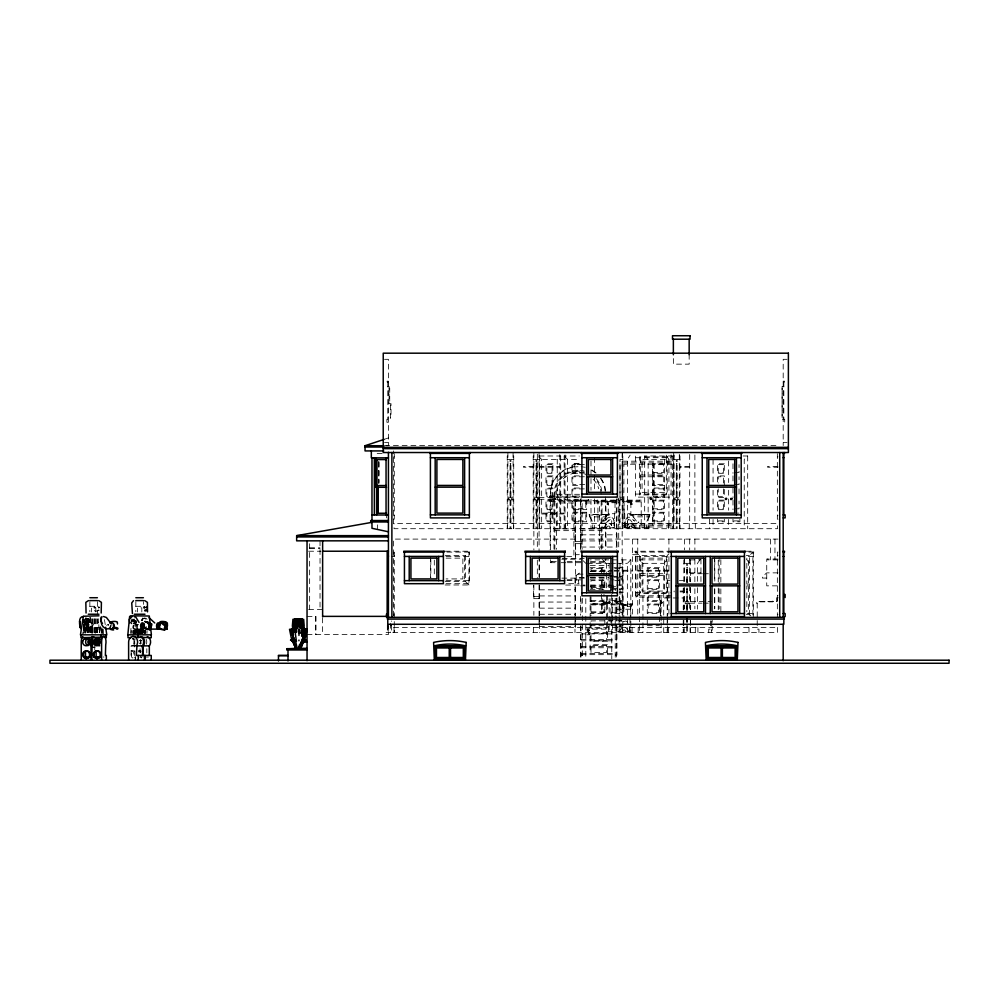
<?xml version="1.0" encoding="UTF-8"?>
<svg xmlns="http://www.w3.org/2000/svg" width="999" height="999" viewBox="0 0 999 999"><rect width="100%" height="100%" fill="white"/><g stroke="black" fill="none" stroke-linecap="round" stroke-linejoin="round"><path stroke-width="0.75" stroke-dasharray="5 3.75" d="M298.614 630.756L298.326 632.255M298.951 631.468L298.851 630.057L298.738 632.629L299.575 628.97L299.25 634.215M298.713 629.258L298.576 633.329L298.738 628.846L298.414 631.118M146.978 633.403L147.09 630.544M299.625 630.144L299.413 632.729L299.625 631.306M83.654 633.403L84.153 627.697L92.07 627.697L92.07 634.827M130.519 633.378L131.081 627.559M131.643 621.728L131.93 618.818M87.45 620.629C85.115 621.515 89.123 620.704 89.848 620.754M299.138 633.116L299.588 628.933M627.484 525.636L628.87 523.801L632.417 523.801M579.545 494.305L556.593 494.305L557.317 488.761M82.592 634.827L83.029 631.917M83.254 630.469L84.153 624.65M84.366 623.189L85.04 618.818M88.187 618.818L85.964 633.378L86.001 627.697M87.475 621.99L85.877 628.134L87.862 629.308L88.661 626.286A3.172 1.236 -79.7 0 0 88.799 623.264L87.475 621.99L92.008 623.189L90.247 629.37L91.134 629.87A3.959 0.687 14.7 0 0 90.022 628.521A3.959 0.687 14.7 0 0 84.528 627.522A3.959 0.687 14.7 0 0 87.537 629.22L87.862 629.308M660.776 602.822L661.126 602.797M135.002 620.754C133.729 624.313 131.88 618.418 134.803 619.929M85.102 633.403L86.364 627.697M91.945 629.745L93.319 623.289A3.959 0.687 14.7 0 0 88.374 621.615A3.959 0.687 14.7 0 0 86.151 621.977L88.661 626.286M134.877 634.827L135.864 630.544M84.366 627.597L85.951 621.553M87.213 628.821L88.724 623.064M90.897 629.857L91.683 626.835A3.172 1.236 -79.7 0 0 91.821 623.813L91.958 623.376M626.136 527.847L625.112 525.811L625.112 520.804L627.022 517.632L628.958 517.12L631.605 517.932L633.703 520.479M627.409 521.103L628.209 519.692M141.159 620.342L144.356 618.119A2.772 2.223 74.1 0 0 143.119 619.392M85.864 623.751L84.44 623.488C88.998 625.349 92.957 620.317 84.69 621.927M135.814 621.403L136.189 620.716M611.65 525.636L611.725 521.103L610.227 519.505M628.533 631.293L629.57 629.695M628.621 631.73L629.607 629.695L629.57 625.874M83.779 628.533L83.342 623.551M91.683 626.835L93.419 624.113M605.881 516.858L602.759 521.053L600.199 522.115L601.898 523.351L605.744 523.051M649.25 516.858L646.39 522.115L646.39 527.847M620.816 621.915L621.465 620.741M84.952 621.778L84.927 619.617M606.043 519.642L603.983 521.053M610.264 519.505L605.706 523.051M603.384 527.847L606.755 523.801L610.264 523.801M603.496 528.708L604.208 527.847M604.832 528.708L605.544 527.847M606.356 527.847L607.842 526.098L609.178 526.098L610.614 527.847L609.128 526.098M628.92 523.801L627.534 525.474L627.36 459.453L630.144 455.119M629.957 526.098L628.521 527.847L630.007 526.098L631.331 526.098M618.968 631.73L622.34 627.684L625.849 627.684L627.222 629.358M619.78 631.73L619.068 632.592L619.13 617.207M620.416 632.592L621.128 631.73M621.94 631.73L623.426 629.982L624.762 629.982L626.198 631.73M606.006 519.642L607.567 517.932L610.227 517.12L612.15 517.632M607.867 521.053L608.853 519.942M141.683 620.716L142.333 620.367M539.06 455.994L560.701 455.994L557.242 459.453L557.242 528.708M468.931 584.977L465.472 581.518L465.472 555.544L468.931 552.085L468.931 584.977L444.555 584.977M550.524 559.74L550.524 562.687L553.995 559.228M644.667 528.708L644.667 455.994L672.377 455.994L668.918 459.453L668.918 528.708M627.36 632.592L627.36 563.336L630.819 559.877L589.922 559.877M743.119 455.994L747.689 455.994L744.23 459.453L744.23 528.708M667.182 618.668L667.182 555.544L668.918 553.821M663.723 632.592L663.723 563.336L667.182 559.877L639.485 559.877L642.944 563.336L642.944 632.592M670.641 597.102L636.013 597.102L639.485 593.643L667.182 593.643L668.918 595.367M749.425 615.197L749.425 555.544L752.884 552.085L752.884 617.882M700.099 559.702L697.477 563.336L697.477 581.643M575.412 575.973L581.043 572.002M98.739 618.793L97.39 621.141L98.751 623.551M622.702 626.023L617.482 627.235L615.784 626.51L616.346 625.674M85.889 628.034L90.247 629.37M384.041 439.398L388.424 437.937M89.635 620.716L88.861 620.953L88.998 622.714M623.114 621.815L625.811 621.003L629.133 622.914M143.456 618.369L144.356 618.106M628.171 519.692L630.319 519.942L632.055 522.14L634.927 523.351M87.288 624.225C82.03 629.845 93.844 625.661 86.276 624.225M132.318 638.286L134.041 638.161M136.239 623.813L133.204 623.401L134.091 623.651M574.887 466.733L570.779 467.282A27.972 27.972 0 0 0 550.986 487.062L550.099 496.028M572.015 471.915L580.606 471.466M587.961 499.837L588.898 499.8M384.528 359.315L388.424 359.315L388.424 445.729L385.302 445.729M787.087 359.315L783.191 359.315L783.191 445.604M388.424 381.168L387.125 381.168L387.125 382.03L388.424 382.03M783.191 381.168L784.49 381.168L784.49 382.03L783.191 382.03M387.774 386.363L389.073 386.363L389.073 403.683L391.021 403.683L391.021 417.532L390.372 417.532M783.84 386.363L782.105 386.363L782.105 419.268L784.702 419.268L784.702 422.29L783.191 422.29M389.073 388.099L389.722 388.099L389.722 401.948L389.073 401.948M782.105 388.099L782.105 417.532M388.424 422.29L386.913 422.29L386.913 419.268L390.372 419.268L390.372 403.683M384.528 442.632L388.424 442.632M783.191 442.632L787.087 442.632M384.64 445.604L533.866 445.604M539.06 445.604L616.97 445.604M622.165 445.604L777.996 445.604M377.172 453.521L382.455 453.521M507.892 455.994L507.242 455.994L507.242 528.708M513.086 455.994L513.736 455.994L513.736 528.708M533.866 455.994L533.216 455.994L533.216 528.708M564.16 528.708L564.16 455.994L579.308 455.994M622.165 455.994L622.814 455.994L622.814 528.708M674.113 455.994L673.463 455.994L673.463 528.708M679.308 455.994L679.957 455.994L679.957 528.708M393.618 456.855L394.268 456.855M777.347 456.855L777.996 456.855M635.589 457.717L671.078 457.717M507.242 459.453L510.052 459.453L510.052 528.708M513.736 459.453L510.926 459.453L510.926 528.708M533.216 459.453L536.026 459.453L536.026 528.708L394.056 528.708L394.056 523.513M565.022 459.453L536.888 459.453L536.888 528.708L619.13 528.708L619.13 497.927M564.16 455.994L567.619 459.453L580.094 459.453M622.814 459.453L620.004 459.453L620.004 528.708L777.559 528.708L777.559 523.513M673.463 459.453L676.273 459.453L676.273 528.708M679.957 459.453L677.135 459.453L677.135 528.708M622.602 461.188L673.676 461.188M622.602 462.912L673.676 462.912M578.796 463.673L574.113 463.673L574.113 464.547L580.032 464.547M510.052 463.786L510.926 463.786M536.026 463.786L536.888 463.786M579.308 463.786L571.952 463.786L571.952 473.301L579.308 473.301M620.004 463.786L620.004 473.301M664.585 463.786L652.459 463.786L652.459 473.301L664.585 473.301M676.273 463.786L677.135 463.786M652.896 464.21L623.9 464.21L623.9 523.951L652.896 523.951M672.377 464.21L654.195 464.21L654.195 497.539M584.365 464.647L572.814 464.647L572.814 472.44L584.365 472.44M622.165 464.647L622.165 495.816M533.866 466.383L523.476 466.383L523.476 467.245L533.866 467.245M539.06 466.383L559.827 466.383M689.685 466.383L679.308 466.383L679.308 454.07M777.996 466.383L767.607 466.383L767.607 467.245L777.996 467.245M539.06 467.245L559.827 467.245M689.685 467.245L679.308 467.245L679.308 523.513M735.139 472.44L739.035 472.44L739.035 464.647M510.052 473.301L510.926 473.301M536.026 473.301L536.888 473.301M676.273 473.301L677.135 473.301M640.347 475.037L666.321 475.037M510.052 475.899L510.926 475.899M536.026 475.899L536.888 475.899M579.308 475.899L571.952 475.899L571.952 485.427L579.308 485.427M620.004 475.899L620.004 485.427M676.273 475.899L677.135 475.899M584.365 476.773L572.814 476.773L572.814 484.565L585.801 484.565M640.347 476.773L666.321 476.773M735.139 484.565L739.035 484.565L739.035 476.773M510.052 485.427L510.926 485.427M536.026 485.427L536.888 485.427M664.585 485.427L652.459 485.427L652.459 475.899L664.585 475.899L664.585 497.539L652.459 497.539L652.459 488.024L664.585 488.024M676.273 485.427L677.135 485.427M510.052 488.024L510.926 488.024M536.026 488.024L536.888 488.024M579.308 488.024L571.952 488.024L571.952 497.539M620.004 488.024L620.004 497.539M676.273 488.024L677.135 488.024M584.365 488.886L572.814 488.886L572.814 496.678L580.032 496.678M664.585 492.345L642.07 492.345L642.07 476.773M635.589 494.08L671.078 494.08M579.557 496.028L549.45 496.028L549.45 496.903L579.57 496.903M622.165 496.678L623.026 496.678L623.026 500.137L642.07 500.137L642.07 501.873L627.36 501.873M510.052 497.539L510.926 497.539M536.026 497.539L536.888 497.539M539.06 497.539L579.532 497.539M676.273 497.539L677.135 497.539M537.325 497.764L538.361 497.764L538.361 499.837L537.325 499.837M539.06 499.275L581.043 499.275M617.657 499.837L618.706 499.837M510.052 500.137L510.926 500.137M536.026 500.137L536.888 500.137M619.13 500.137L620.004 500.137M676.273 500.137L677.135 500.137M550.524 496.903L553.995 500.362L602.035 500.362L602.035 549.937M550.099 501.223L605.931 501.223L605.931 549.475M616.97 501.873L597.065 501.873L597.065 500.137L616.108 500.137L616.108 496.678M608.254 503.571L607.192 503.571L607.192 504.545M630.881 503.571L631.942 503.571L631.942 504.545M607.192 503.758L608.254 503.758M630.881 503.758L631.942 503.758M607.192 504.058L608.254 504.058M630.881 504.058L631.942 504.058M607.192 504.358L608.254 504.358M630.881 504.545L631.942 504.358M735.139 508.803L739.035 508.803L739.035 501.011M510.052 509.665L510.926 509.665M536.026 509.665L536.888 509.665M619.13 509.665L620.004 509.665M676.273 509.665L677.135 509.665M510.052 512.262L510.926 512.262M536.026 512.262L536.888 512.262M619.13 512.262L620.004 512.262M676.273 512.262L677.135 512.262M565.022 513.124L539.485 513.124L539.485 459.453M735.139 513.124L739.035 513.124M609.128 514.747L606.955 515.072M630.007 514.747L632.18 515.072M393.618 515.721L394.268 515.721M777.347 515.721L777.996 515.721M393.618 519.193L394.268 519.193L394.268 453.396M777.996 519.193L777.347 519.193L777.347 453.396M718.256 520.916L723.451 520.916M733.84 520.916L739.035 520.916M602.759 521.053L604.02 521.053M634.889 523.351L637.237 523.351L638.935 522.115L634.278 520.891M510.052 521.79L510.926 521.79M536.026 521.79L536.888 521.79M619.13 521.79L620.004 521.79M676.273 521.79L677.135 521.79M533.866 523.513L393.618 523.513L393.618 450.924M539.06 523.513L616.97 523.513M622.165 523.513L777.996 523.513M672.377 523.951L654.195 523.951L654.195 501.011M622.602 525.249L673.676 525.249M622.602 526.985L673.676 526.985M646.403 527.197L649.862 526.985M626.373 527.41L625.549 527.847M614.373 527.847L592.157 527.847L592.157 528.708M624.762 527.847L646.977 527.847L646.977 528.708M554.857 528.933L575.636 528.933M580.394 528.933L601.173 528.933M554.857 530.656L575.636 530.656M580.394 530.656L601.173 530.656M581.043 534.827L616.533 534.827M575.412 539.098L393.618 539.098L393.618 618.431M580.606 539.098L777.996 539.098M581.043 540.934L616.533 540.934M574.987 541.545L581.043 541.545M581.043 543.668L574.987 543.668L574.987 497.539M581.043 547.04L616.533 547.04M309.64 548.026L320.03 548.026M309.64 548.139L320.03 548.139M308.604 551.223L321.066 551.223M445.242 551.223L470.017 551.223L470.017 552.085L445.242 552.085M671.728 551.223L634.939 551.223L634.939 552.085L669.53 552.085M746.228 551.223L753.97 551.223L753.97 552.085L746.228 552.085M393.618 552.21L394.268 552.21L394.268 632.592M777.996 552.085L777.347 552.085L777.347 617.882M393.618 552.947L394.268 552.947M575.412 554.682L579.308 554.682M632.554 554.682L637.749 554.682M445.217 555.544L465.472 555.544M636.013 597.102L636.013 552.085L639.485 555.544L667.182 555.544M746.303 555.544L749.425 555.544M777.347 555.544L777.996 555.544M393.618 555.669L394.268 555.669M391.458 556.418L394.268 556.418M446.016 556.418L469.368 556.418M635.589 556.418L671.078 556.418M753.321 556.418L748.563 556.418L748.563 613.548M566.683 556.63L573.901 556.63L573.901 530.656M446.066 558.141L462.874 558.141L462.874 578.921L446.066 578.921M562.275 558.366L584.215 558.366M777.996 559.015L766.733 559.015L766.733 585.851L777.996 585.851M561.738 559.228L581.893 559.228M684.49 559.877L683.84 559.877L683.84 581.805M689.685 559.877L700.074 559.877L700.074 559.015M777.996 559.877L767.607 559.877L767.607 559.015M556.293 561.388L550.099 561.388L550.099 558.366M567.157 561.388L584.215 561.388M590.421 561.388L605.931 561.388L605.931 558.366M550.524 562.687L555.107 562.687M561.213 562.687L565.796 562.687M567.32 562.687L584.115 562.687M590.234 562.687L605.494 562.687L605.494 559.74M587.35 563.336L609.552 563.336M611.038 563.336L615.484 563.336M616.97 563.336L627.36 563.336M642.944 563.336L663.723 563.336M683.84 563.336L686.663 563.336L686.663 582.504M690.334 563.336L687.524 563.336L687.524 582.504M590.297 565.372L608.816 565.372M590.134 567.669L604.845 567.669L604.845 571.753M613.935 567.669L618.481 567.669M686.663 567.669L687.524 567.669M614.747 568.531L622.165 568.531M591.308 570.267L612.687 570.267M614.223 570.267L632.554 570.267M637.749 570.267L668.918 570.267M591.308 571.128L612.687 571.128M614.223 571.128L632.554 571.128M637.749 571.128L668.918 571.128M590.297 571.49L608.816 571.49M689.685 572.864L700.948 572.864M777.996 572.864L766.733 572.864L762.412 576.535L762.412 578.059L766.733 578.059M640.347 573.726L666.321 573.726M702.434 573.726L690.559 573.726L690.559 581.468M703.908 573.726L708.366 573.726M578.009 574.138L584.24 574.138M640.347 575.461L666.321 575.461M611.775 576.323L622.165 576.323M590.134 577.185L604.845 577.185M613.935 577.185L618.481 577.185M686.663 577.185L687.524 577.185M584.178 577.597L578.009 577.597L578.883 583.703L566.758 583.703M590.297 577.597L608.828 577.597M561.888 578.146L584.253 578.146M590.496 578.146L623.251 578.146L623.251 579.87L610.764 579.87M567.095 579.87L584.253 579.87M590.134 579.782L609.203 579.87M686.663 579.782L687.524 579.782M566.97 580.244L576.286 580.244L576.286 575.362M445.991 580.656L469.368 580.656M614.747 580.656L622.165 580.656M669.929 580.656L667.644 580.656L667.644 615.796M679.332 580.656L683.229 580.656M445.217 581.518L465.472 581.518M445.991 583.678L469.368 583.678L469.368 552.085M748.563 584.115L746.827 584.115L746.827 558.141M565.659 585.064L584.952 585.064M590.372 585.064L622.814 585.064M580.606 585.851L585.152 585.851M591.121 585.851L616.97 585.851M748.563 585.851L746.827 585.851L746.827 611.825M590.297 586.713L609.527 586.713M611.051 586.713L615.659 586.713M591.308 587.574L615.234 587.574L615.234 590.671M611.775 588.448L622.165 588.448M590.134 589.31L604.845 589.31L604.845 579.782M610.913 589.31L623.026 589.31L623.026 579.782M686.663 589.31L687.524 589.31M539.485 589.822L574.987 589.822M680.044 591.046L684.49 591.046M680.044 591.908L684.49 591.908M686.663 591.908L687.524 591.908M619.193 592.769L622.165 592.769M635.589 592.769L671.078 592.769M777.347 595.367L777.996 595.367M539.485 595.928L574.987 595.928M671.078 595.804L635.589 595.804L635.589 552.085M533.429 596.54L539.485 596.54M777.996 597.539L776.91 597.539L776.91 601.435M689.685 597.964L690.559 597.964M777.996 597.964L777.122 597.964L777.122 601.435L756.355 601.435L756.355 603.159L757.217 603.159M539.485 598.663L533.429 598.663L533.429 585.002M590.996 600.561L603.983 600.561L603.983 594.33M611.775 600.561L622.165 600.561M661.126 600.624L660.252 600.624L660.252 616.87M590.134 601.435L604.845 601.435L604.845 598.713M686.663 601.435L687.524 601.435M690.559 601.435L711.338 601.435M660.252 601.935L660.689 615.946M539.485 602.047L574.987 602.047M689.685 603.159L702.06 603.159M703.608 603.159L708.241 603.159M606.58 603.596L590.996 603.596L590.996 594.33M590.134 604.033L604.845 604.033L604.845 613.548L590.134 613.548M632.554 604.033L610.913 604.033L610.913 613.548L623.026 613.548L623.026 604.033M686.663 604.033L687.524 604.033M606.58 604.457L590.996 604.457L590.996 615.634M622.802 604.657L631.643 604.657M590.996 604.894L603.983 604.894L603.983 612.687M611.775 604.894L631.693 604.894M660.252 604.944L661.126 604.944M622.802 605.631L631.643 605.631L631.693 604.033M89.848 606.293L97.403 606.293M135.827 606.293L142.707 606.293M622.764 607.454L623.838 607.454M622.764 607.642L623.838 607.642M622.764 607.941L623.838 607.941M539.485 608.154L574.987 608.154M622.764 608.254L623.838 608.254M622.764 608.428L623.838 608.428M616.97 609.228L632.554 609.228M308.604 609.44L322.627 609.44M590.996 611.825L606.58 611.825M590.996 612.687L606.58 612.687M611.775 612.687L622.165 612.687M747.09 613.548L753.321 613.548M539.485 614.26L574.987 614.26M746.303 614.422L749.425 614.422L752.022 617.007M777.347 614.422L777.996 614.422M393.618 614.972L394.268 614.972M660.252 615.334L661.126 615.334M307.043 616.371L315.921 616.371L315.921 634.54M621.84 620.741L590.996 620.903L590.996 628.271L606.58 628.271M98.614 621.153C96.978 618.556 97.777 624.525 98.739 621.927M84.103 622.789L86.139 622.789M83.142 624.387L86.289 624.387M135.951 624.387L138.524 624.387M390.584 625.674L391.458 625.674M590.134 625.674L604.845 625.674M610.913 625.674L623.026 625.674M647.265 625.674L659.39 625.674M686.663 625.674L687.524 625.674M539.485 626.485L574.987 626.485M83.416 627.509L86.563 627.509M393.618 627.397L777.996 627.397M84.028 629.108L86.701 629.108M711.338 630.219L712.2 630.219L712.2 620.229M629.957 631.73L607.742 631.73L607.742 632.592M581.043 633.89L616.533 633.89M307.043 634.54L388.424 634.54L388.424 624.937M135.302 639.173L132.555 639.173L132.929 638.673A3.809 2.223 -90 0 1 133.466 638.286L132.979 638.161M581.043 639.522L616.533 639.522M140.085 640.384L141.746 640.384M581.043 640.821L616.533 640.821M134.653 641.97L134.84 660.202M131.731 645.766L137.775 645.766M135.502 645.928L131.131 645.928L131.131 658.766M581.043 646.453L616.533 646.453M581.043 647.752L616.533 647.752M131.731 650.849L133.404 650.849M140.172 650.849L138.499 650.849A3.809 2.223 -90 0 1 140.422 652.747M581.043 653.371L616.533 653.371M581.043 654.67L616.533 654.67M580.606 655.107L582.342 655.107M615.234 655.107L616.97 655.107L616.97 625.861M103.259 657.03L104.071 657.03M140.047 657.03L141.721 657.03M143.943 657.03L148.489 657.03M587.899 499.8L588.836 499.837M299.737 632.255L299.288 630.756M581.131 466.733L585.252 467.282M299.325 631.905L299.463 630.444M85.277 618.019L86.701 618.281M85.052 619.58L89.361 620.367M86.813 620.629L89.848 621.153M87.325 621.403L89.723 621.927M86.688 621.403L89.56 621.927M87.45 618.418L89.323 619.53L89.685 621.153M133.679 621.89L136.426 622.677M84.878 622.827L86.326 623.501L87.275 625.649L86.426 618.031M633.653 520.479L634.328 520.891M746.815 559.702L749.425 563.336M145.904 626.473L146.716 627.26M612.112 517.632L613.548 519.03M644.667 455.994L648.139 459.453L648.139 528.708M539.06 456.855L541.658 459.453L541.658 528.708M602.035 559.228L605.494 562.687M583.204 560.739L585.801 563.336M666.133 455.119L668.918 459.453L642.07 459.453L642.07 475.037M136.201 622.552L135.889 620.629M632.379 523.801L635.751 527.847M634.927 527.847L635.639 528.708M633.591 527.847L634.303 528.708M631.293 526.098L632.779 527.847M610.214 523.801L611.638 525.474M636.375 521.053L633.254 516.858M589.885 516.858L592.744 522.115L592.744 527.847M613.511 519.03L614.023 520.804M142.695 627.697L144.031 633.403M100.887 627.697L102.135 633.403M104.47 619.655L105.407 625.724M100.175 626.098L101.511 634.827M605.569 491.146L605.032 487.062A27.972 27.972 0 0 0 600.649 477.859M605.144 491.208L604.62 487.175A27.535 27.535 0 0 0 600.299 478.121M601.635 491.108L601.236 488.074A24.051 24.051 0 0 0 595.017 477.297M601.173 494.193L600.399 488.299A23.177 23.177 0 0 0 594.405 477.909M140.647 639.273L140.722 641.97A3.809 2.223 -90 0 1 140.072 644.655M133.878 639.273L133.953 641.97A3.809 2.223 -90 0 1 131.156 645.641M574.65 464.547L575.412 471.466M142.008 630.469L142.283 633.378L142.295 630.544M103.209 629.12L103.709 634.827M132.143 630.544L132.243 633.403M299.55 630.444L299.55 631.905M783.84 382.03L783.84 419.268M777.559 627.397L777.559 632.592L391.458 632.592L391.458 620.991M774.962 539.098L774.962 559.877M773.663 601.435L758.079 601.435M772.801 600.998L772.801 601.86L758.953 601.86L758.953 600.998M770.629 539.098L770.629 559.877M758.953 632.592L758.953 629.133L757.217 629.133L757.217 601.435M753.321 552.085L753.321 616.583M748.988 627.397L748.988 632.592M747.689 455.994L747.689 528.708M739.897 519.068L739.897 521.79L732.979 521.79L732.979 519.068M739.035 488.886L739.035 496.678M732.979 463.786L732.979 473.301M732.979 475.899L732.979 482.704M732.979 488.024L732.979 497.539M732.979 500.137L732.979 509.665M728.646 460.989L728.646 482.542M728.646 490.234L728.646 510.239M728.646 519.48L728.646 528.708M724.312 485.427L724.312 475.899L717.394 475.899L717.394 485.427M724.312 489.385L724.312 497.539L717.394 497.539L717.394 489.385M724.312 519.068L724.312 521.79L717.394 521.79L717.394 519.068M723.451 483.004L723.451 476.773L718.256 476.773L718.256 483.004M723.451 488.886L723.451 496.678L718.256 496.678L718.256 488.886M720.853 559.677L720.853 582.592M720.853 588.898L720.853 611.825M719.13 556.418L719.13 584.115M719.13 588.761L719.13 608.928M718.256 560.189L718.256 581.88M718.256 588.086L718.256 609.765M714.797 559.74L714.797 581.156M714.797 588.811L714.797 608.703M714.36 556.418L714.36 582.667M714.36 588.848L714.36 608.915M713.061 459.453L713.061 482.542M713.061 490.234L713.061 510.239M713.061 519.48L713.061 528.708M711.338 621.053L711.338 632.592M710.464 620.779L710.464 629.133L708.741 629.133L708.741 632.592M709.602 518.918L709.602 528.708M700.948 559.015L700.948 584.403M697.914 627.397L697.914 632.592M697.477 587.749L697.477 609.103M695.316 523.513L695.316 528.708M695.316 627.397L695.316 632.592M694.879 454.957L694.879 523.513M694.879 539.098L694.879 549.949M694.879 559.24L694.879 582.479M694.879 588.673L694.879 608.816M690.559 587.674L690.559 609.353M690.559 620.204L690.559 632.592M690.334 559.877L690.334 581.805M690.334 587.724L690.334 609.515M690.334 620.217L690.334 632.592M690.122 627.397L690.122 632.592M689.685 454.508L689.685 523.513M689.685 539.098L689.685 549.949M689.685 559.015L689.685 584.403M689.685 585.851L689.685 609.228M689.26 523.513L689.26 528.708M689.16 354.283L689.16 364.148L673.363 364.148L673.363 355.694M687.524 587.961L687.524 612.187M687.524 617.507L687.524 632.592M687.087 567.669L687.087 577.185M687.087 579.782L687.087 582.504M687.087 591.908L687.087 601.435M687.087 604.033L687.087 612.687M687.087 617.007L687.087 621.69M686.663 587.961L686.663 612.187M686.663 617.507L686.663 632.592M684.49 539.098L684.49 549.949M684.49 558.965L684.49 582.479M684.49 587.499L684.49 608.99M684.065 627.397L684.065 632.592M683.84 587.724L683.84 609.515M683.84 620.217L683.84 632.592M683.628 610.014L683.628 597.964L661.126 597.964L661.126 622.315M683.628 620.554L683.628 632.592M683.229 588.286L683.229 609.677M683.229 620.379L683.229 632.592M681.031 466.383L681.031 467.245M679.732 523.513L679.732 528.708M676.71 463.786L676.71 473.301M676.71 475.899L676.71 485.427M676.71 488.024L676.71 497.539M676.71 500.137L676.71 509.665M676.71 512.262L676.71 521.79M674.113 454.957L674.113 523.513M674.113 591.046L674.113 591.908M673.676 452.522L673.676 528.708M672.377 455.994L672.377 528.708M671.078 454.832L671.078 497.115L635.589 497.115L635.589 454.832M668.918 539.098L668.918 615.234M668.481 523.513L668.481 528.708M668.481 627.397L668.481 632.592M667.644 617.32L667.644 632.592M667.182 620.217L667.182 632.592M666.321 457.717L666.321 494.08M666.321 556.418L666.321 592.769M664.585 459.453L664.585 475.037M664.585 573.726L664.585 558.141L642.07 558.141L642.07 573.726M664.585 575.461L664.585 591.046L642.07 591.046L642.07 575.461M663.723 476.773L663.723 484.565L653.334 484.565L653.334 476.773M661.126 622.752L661.126 632.592M659.39 617.507L659.39 621.59M658.528 592.769L658.528 600.561L648.139 600.561L648.139 592.769M655.931 497.539L655.931 501.011M652.896 462.912L652.896 525.249M649.637 515.072L649.637 516.858L632.879 516.858L632.879 515.072M648.95 514.423L632.554 514.423M647.265 620.229L647.265 624.313M641.208 501.873L641.208 525.249M640.347 457.717L640.347 494.08M640.347 556.418L640.347 592.769M639.485 500.137L639.485 501.011L625.624 501.011L625.624 500.137M639.485 525.249L639.485 528.708M639.485 555.544L639.485 632.592M638.186 627.397L638.186 632.592M637.749 539.098L637.749 615.234M632.554 539.098L632.554 615.234M632.117 627.397L632.117 632.592M631.493 501.748L631.493 502.722L623.513 502.722L623.513 501.748M631.543 514.747L649.974 514.423L649.974 515.072L630.007 515.072L630.007 513.711M631.206 605.631L631.206 606.605L623.226 606.605L623.226 605.631M630.881 502.722L630.881 513.711L624.113 513.711L624.113 502.722M630.819 559.877L630.819 632.592M630.606 606.605L630.606 617.594M629.957 617.594L629.957 632.592M629.17 631.73L628.346 631.73M627.797 523.513L627.797 528.708M627.447 521.103L627.447 525.287M625.149 520.804L625.149 525.811M624.762 513.711L624.762 528.708M623.838 606.605L623.838 617.594M622.814 559.877L622.814 632.592M622.602 452.522L622.602 528.708M622.602 627.397L622.602 632.592M622.165 452.522L622.165 615.122M620.004 563.336L620.004 632.592M619.567 500.137L619.567 509.665M619.567 512.262L619.567 521.79M619.567 579.782L619.567 589.31M619.567 601.435L619.567 591.908L623.026 591.908L623.026 601.435L610.913 601.435L610.913 598.713M619.567 604.033L619.567 613.548M619.567 617.007L619.567 621.69M619.13 597.202L619.13 615.671M618.706 498.139L618.706 549.612M617.832 604.033L617.832 604.894M616.97 498.414L616.97 550.012M616.97 597.964L616.97 615.122M616.533 523.513L616.533 549.987M616.533 598.776L616.533 615.809M616.533 625.774L616.533 658.803M616.321 499.313L616.321 528.708M616.321 598.563L616.321 632.592M615.621 501.748L615.621 502.722L607.642 502.722L607.642 501.748M615.234 598.326L615.234 618.518M615.234 620.067L615.234 624.712M615.234 625.948L615.234 660.302M615.022 502.722L615.022 513.711L608.254 513.711L608.254 502.722M614.373 513.711L614.373 528.708M613.985 520.804L614.023 525.811L612.949 527.41M613.511 500.137L613.511 501.011L599.662 501.011L599.662 500.137M613.586 527.847L612.762 527.847M612.637 598.239L612.637 632.592M611.775 594.33L611.775 658.766M610.913 617.507L610.913 624.313M609.128 513.711L609.128 515.072L589.16 515.072L589.16 514.423L607.592 514.747M609.178 563.336L609.178 589.497M609.178 598.738L609.178 632.592M608.329 625.998L608.329 631.73M607.442 595.367L607.442 629.133L590.134 629.133L590.134 595.367M607.442 632.592L607.442 641.258L590.134 641.258L590.134 632.592M607.442 653.371L607.442 644.717L590.134 644.717L590.134 653.371M606.58 514.423L590.184 514.423M606.58 563.336L606.58 572.577M606.58 574.113L606.58 589.497M606.58 596.241L606.58 632.592M606.256 515.072L606.256 516.858L589.497 516.858L589.497 515.072M605.494 496.903L605.494 549.425M604.845 620.229L604.845 624.313M603.983 574.762L603.983 568.531L590.996 568.531L590.996 571.653M602.247 567.669L602.247 571.753M602.247 579.782L602.247 589.31M602.247 598.713L602.247 601.435M602.247 604.033L602.247 613.548M601.386 568.531L601.386 574.762M601.386 580.656L601.386 588.448M601.386 594.33L601.386 600.561M601.386 604.894L601.386 612.687M601.173 501.223L601.173 549.475M599.662 528.708L599.662 525.249L597.926 525.249L597.926 501.873M599.437 528.933L599.437 502.959L582.13 502.959L582.13 528.933M599.437 530.656L599.437 549.325M594.467 457.542L594.467 491.283M594.467 498.963L594.467 528.708M590.996 460.989L590.996 490.234M590.996 499.475L590.996 528.708M588.623 633.89L588.623 632.167L588.186 633.89M585.801 598.738L585.801 658.766M582.342 598.239L582.342 658.753M582.13 530.656L582.13 549.325M581.043 497.539L581.043 551.947M581.043 598.776L581.043 615.809M581.043 625.774L581.043 658.803M580.606 499.275L580.606 550.012M580.606 596.415L580.606 615.234M580.606 625.861L580.606 660.302M580.394 501.223L580.394 549.475M575.636 501.223L575.636 558.366M575.412 499.363L575.412 615.834M575.412 617.394L575.412 622.077M575.412 623.638L575.412 627.397M574.987 578.109L574.987 619.08M574.987 620.379L574.987 632.592M573.901 528.933L573.901 502.959L556.593 502.959L556.593 528.933M567.619 459.453L567.619 528.708M565.459 523.513L565.459 528.708M565.022 454.832L565.022 528.708M563.299 513.124L563.299 513.998L540.784 513.998L540.784 513.124M560.701 455.994L560.701 528.708M559.827 454.508L559.827 523.513M559.403 523.513L559.403 528.708M556.593 530.656L556.593 549.325M554.857 496.028L555.631 488.299A23.177 23.177 0 0 1 584.015 471.915M554.857 501.223L554.857 549.475M553.995 496.903L554.782 488.074A24.051 24.051 0 0 1 578.009 470.254M553.995 500.362L553.995 549.937M552.909 497.539L552.909 488.024L545.978 488.024L545.978 497.539M552.047 513.124L552.047 520.916L546.853 520.916L546.853 513.124M550.524 549.425L550.524 493.906L551.411 487.175A27.535 27.535 0 0 1 578.009 466.758M550.099 496.903L550.099 549.475M539.71 455.994L539.71 528.708M539.485 523.513L539.485 528.708M539.485 556.181L539.485 577.422M539.485 584.89L539.485 615.884M539.485 617.432L539.485 622.09M539.485 623.638L539.485 632.592M539.06 452.522L539.06 552.547M539.06 556.181L539.06 577.422M539.06 584.89L539.06 623.638M537.325 454.07L537.325 549.612M537.325 560.127L537.325 578.146M536.463 463.786L536.463 473.301M536.463 475.899L536.463 485.427M536.463 488.024L536.463 497.539M536.463 500.137L536.463 509.665M536.463 512.262L536.463 521.79M533.866 452.522L533.866 549.949M533.866 585.002L533.866 615.297M533.429 523.513L533.429 528.708M533.429 627.397L533.429 632.592M513.523 523.513L513.523 528.708M513.086 452.522L513.086 523.513M510.489 463.786L510.489 473.301M510.489 475.899L510.489 485.427M510.489 488.024L510.489 497.539M510.489 500.137L510.489 509.665M510.489 512.262L510.489 521.79M507.892 452.522L507.892 523.513M507.455 523.513L507.455 528.708M464.61 556.418L464.61 580.656M434.303 560.127L434.303 576.935M430.844 559.565L430.844 577.509M430.407 556.418L430.407 577.622M394.056 627.397L394.056 632.592M390.584 623.264L390.584 632.592L386.039 632.592L386.039 634.54M388.211 626.373L388.211 632.592M387.774 382.03L387.774 419.268M387.774 624.85L387.774 632.592M387.562 624.85L387.55 632.592M387.337 624.85L387.337 632.592M386.476 514.86L386.476 517.894M378.983 461.625L378.983 483.316M378.846 462.487L378.846 482.554M378.421 461.625L378.421 483.316M377.597 524.812L377.597 528.708M322.627 617.882L322.627 634.54M320.03 540.834L320.03 609.44M315.696 616.371L315.696 634.54M309.64 543.706L309.64 609.44M298.951 628.533L298.951 633.329M146.816 648.701L146.816 652.871M145.617 627.697L145.804 633.403M145.467 630.544L145.467 633.403M145.155 630.469L145.155 633.378M144.705 630.544L144.705 633.403M144.218 630.469L144.218 633.378M143.968 627.697L143.968 633.403M143.394 601.535L143.394 604.383M142.932 630.469L142.932 634.827M142.682 630.544L142.682 633.403M141.945 630.544L141.945 633.403M141.821 611.937L141.821 607.854L137.412 607.854L137.412 611.937M141.433 630.469L141.433 633.378M141.184 630.544L141.034 633.403M140.859 630.544L140.859 633.403M140.509 630.469L140.509 633.378M140.16 630.469L140.047 634.827M140.047 648.701L140.047 652.871M139.723 630.544L139.723 633.403M139.51 630.544L139.51 633.403M139.186 630.544L139.186 633.403M139.073 630.469L139.073 633.378M138.724 630.469L138.724 633.378M138.374 630.544L138.374 633.403M138.199 630.544L138.199 633.403M138.049 630.544L138.049 633.403M137.787 633.378L137.787 624.65L136.938 633.378L136.938 630.544M137.288 630.544L137.288 634.827M136.538 630.544L136.538 633.403M136.301 624.65L136.301 633.378M135.839 601.535L135.827 611.725M135.677 657.342L135.677 660.202M135.265 630.544L135.265 633.403M135.389 657.155L135.389 660.202M135.015 620.279L135.015 633.378M134.515 630.544L134.515 633.403M134.078 618.818L134.078 624.65M134.078 630.469L134.078 633.378M133.766 630.544L133.766 633.403M133.616 630.544L133.616 633.403M133.429 630.544L133.429 634.827M131.768 630.544L131.768 633.403M102.472 629.12L102.472 634.827M101.998 627.697L101.998 633.403M101.236 634.827L101.261 627.697L95.18 627.697L95.18 633.403M99.538 627.697L99.563 634.827M99.326 627.697L99.351 634.827M98.839 624.65L98.839 633.378M97.627 627.697L97.64 634.827M97.39 601.535L97.403 614.447M97.378 618.818L97.378 633.378M96.753 618.818L96.891 634.827M96.428 627.697L96.416 634.827M95.829 611.937L95.829 607.854L91.421 607.854L91.421 611.937M95.692 618.818L95.692 633.378M94.855 618.818L94.855 633.378M94.755 647.215L94.755 649.949M94.231 618.818L94.231 633.378M93.019 618.818L93.019 633.378M92.383 618.818L92.383 634.827M91.558 618.818L91.558 634.827M90.809 627.697L90.809 634.827M90.497 617.37L90.497 633.378M90.36 627.697L90.36 633.403M89.86 601.535L89.848 611.725M89.86 617.37L89.86 633.378M89.61 627.697L89.598 633.403M88.412 618.818L88.412 633.378M87.9 627.697L87.924 633.403M87.712 627.697L87.687 633.403M85.252 627.697L85.252 633.403M84.778 627.697L84.778 633.403M135.29 626.86A1.573 0.924 -90 0 1 135.439 624.75A1.573 0.924 -90 0 1 136.688 624.825A1.573 0.924 -90 0 1 136.751 626.947M136.139 621.465A2.772 2.223 -74 0 1 133.766 623.488M131.955 622.127A2.772 2.223 -74 0 1 132.23 619.38M134.803 643.406A5.544 4.495 -90 0 1 134.803 640.534M139.798 640.596A1.586 1.286 -90 0 1 139.798 643.344M139.748 640.434A1.586 1.286 -90 0 1 141.196 641.171M141.196 642.757A1.586 1.286 -90 0 1 139.748 643.493M132.293 657.941A3.809 2.223 -90 0 1 131.631 652.335A3.809 2.223 -90 0 1 134.977 651.96M135.327 656.555A3.809 2.223 -90 0 1 134.515 657.941M131.156 650.973A3.809 2.223 -90 0 1 133.791 653.196A3.809 2.223 -90 0 1 132.842 657.941M140.422 656.555A3.809 2.223 -90 0 1 140.072 657.342M141.109 643.344A1.586 1.286 -90 0 1 141.109 640.596M138.599 651.96A3.809 2.223 -90 0 1 141.284 651.348M142.095 656.555A3.809 2.223 -90 0 1 141.284 657.941M146.116 639.273A3.809 2.223 -90 0 1 146.116 644.655M145.529 618.106A2.772 2.223 74.1 0 1 147.015 619.392M142.058 620.304A2.772 2.223 74.1 0 1 146.116 619.642M136.339 622.951A2.772 2.223 -74.1 0 1 133.579 623.376M132.692 621.715A2.772 2.223 -74.1 0 1 133.117 619.642M141.983 620.754A3.959 3.159 74 0 1 142.657 617.994M106.831 625.799A1.573 1.449 -90 0 1 108.779 624.475M108.516 625.649A3.172 2.91 -90 0 1 108.691 624.837M94.917 647.327A5.544 2.198 -90 0 1 93.781 647.327A5.544 2.198 -90 0 0 94.293 646.765M93.993 646.765A5.544 2.198 -90 0 1 93.469 647.327A5.544 2.198 -90 0 0 95.155 646.765M85.564 618.119A2.772 1.086 -79.7 0 1 86.026 620.404A2.772 1.086 -79.7 0 1 85.065 623.126M83.516 624.4A1.573 1.449 -90 0 1 83.779 627.422M84.728 623.364A3.172 2.91 -90 0 1 88.936 624.338A3.172 2.91 -90 0 1 87.675 628.808A3.172 2.91 -90 0 1 83.691 627.06M556.593 494.305A21.429 21.429 0 0 1 582.205 473.289M583.553 473.601A21.429 21.429 0 0 1 587.499 475.087M593.169 479.145A21.429 21.429 0 0 1 598.713 488.761M591.995 470.067A27.972 27.972 0 0 1 596.74 473.514M580.519 470.392A24.051 24.051 0 0 1 584.24 471.078M591.783 470.454A27.535 27.535 0 0 1 595.342 472.902M553.771 498.201L554.208 499.837L555.681 499.125L555.506 498.201L553.821 498.139L554.133 499.8L555.706 499.05L554.607 497.764L553.771 498.201M554.345 498.626L554.994 498.938L554.345 498.626M587.537 629.782L587.961 631.418L589.46 630.631L588.361 629.345L587.537 629.782M588.111 630.219L588.748 630.519L588.111 630.219M603.121 602.085L603.483 603.683L605.032 603.009L604.857 602.085L603.159 602.022L603.546 603.721L605.044 602.934L604.807 602.022L603.121 602.085M603.696 602.509L604.333 602.822L603.696 602.509M605.719 602.085L606.081 603.683L607.629 603.009L607.454 602.085L605.756 602.022L606.143 603.721L607.642 602.934L606.543 601.648L605.719 602.085M606.293 602.509L606.93 602.822L606.293 602.509M608.316 602.085L608.678 603.683L610.227 603.009L610.052 602.085L608.354 602.022L608.741 603.721L609.677 603.683L610.002 602.022L608.316 602.085M608.891 602.509L609.527 602.822L608.891 602.509M649.862 498.201L650.299 499.837L651.785 499.125L650.774 497.764L649.912 498.139L650.237 499.8L651.798 499.05L650.699 497.764L649.862 498.201M650.449 498.626L651.086 498.938L650.449 498.626M660.252 602.085L660.614 603.683L662.162 603.009L661.987 602.085L660.302 602.022L660.689 603.721L662.187 602.934L661.95 602.022L660.252 602.085M725.187 498.201L725.611 499.837L727.11 499.05L726.011 497.764L725.187 498.201M725.761 498.626L726.398 498.938L725.761 498.626M730.381 498.201L730.806 499.837L731.743 499.8L732.067 498.139L730.381 498.201M730.956 498.626L731.593 498.938L730.956 498.626M99.388 607.404C98.089 609.952 98.064 604.845 99.388 607.404M95.23 607.404C93.519 610.027 93.519 604.782 95.23 607.404M587.574 629.732L587.899 631.393L589.447 630.706L589.273 629.782L587.574 629.732M725.224 498.139L724.987 499.05L726.485 499.837L726.922 498.201L725.224 498.139M730.419 498.139L730.744 499.8L732.292 499.125L732.117 498.201L730.419 498.139M98.988 610.214C92.895 613.049 93.169 608.453 98.988 610.214M667.182 456.855L639.485 456.855L639.485 494.942L667.182 494.942L667.182 456.855M552.909 463.786L545.978 463.786L545.978 473.301L552.909 473.301L552.909 463.786M724.312 463.786L717.394 463.786L717.394 473.301L724.312 473.301L724.312 463.786M552.047 464.647L546.853 464.647L546.853 472.44L552.047 472.44L552.047 464.647M663.723 464.647L653.334 464.647L653.334 472.44L663.723 472.44L663.723 464.647M723.451 464.647L718.256 464.647L718.256 472.44L723.451 472.44L723.451 464.647M552.909 475.899L545.978 475.899L545.978 485.427L552.909 485.427L552.909 475.899M552.047 476.773L546.853 476.773L546.853 484.565L552.047 484.565L552.047 476.773M552.047 488.886L546.853 488.886L546.853 496.678L552.047 496.678L552.047 488.886M663.723 488.886L653.334 488.886L653.334 496.678L663.723 496.678L663.723 488.886M509.627 497.764L508.578 497.764L508.578 499.837L509.627 499.837L509.627 497.764M512.387 497.764L511.351 497.764L511.351 499.837L512.387 499.837L512.387 497.764M535.589 497.764L534.552 497.764L534.552 499.837L535.589 499.837L535.589 497.764M621.478 497.764L620.429 497.764L620.429 499.837L621.478 499.837L621.478 497.764M675.836 497.764L674.8 497.764L674.8 499.837L675.836 499.837L675.836 497.764M678.608 497.764L677.572 497.764L677.572 499.837L678.608 499.837L678.608 497.764M552.909 500.137L545.978 500.137L545.978 509.665L552.909 509.665L552.909 500.137M586.675 500.137L571.952 500.137L571.952 509.665L586.675 509.665L586.675 500.137M664.585 500.137L652.459 500.137L652.459 509.665L664.585 509.665L664.585 500.137M724.312 500.137L717.394 500.137L717.394 509.665L724.312 509.665L724.312 500.137M616.058 500.774L607.217 500.774L607.217 501.748L616.058 501.748L616.058 500.774M631.917 500.774L623.076 500.774L623.076 501.748L631.917 501.748L631.917 500.774M552.047 501.011L546.853 501.011L546.853 508.803L552.047 508.803L552.047 501.011M585.801 501.011L572.814 501.011L572.814 508.803L585.801 508.803L585.801 501.011M663.723 501.011L653.334 501.011L653.334 508.803L663.723 508.803L663.723 501.011M723.451 501.011L718.256 501.011L718.256 508.803L723.451 508.803L723.451 501.011M552.909 512.262L545.978 512.262L545.978 521.79L552.909 521.79L552.909 512.262M586.675 512.262L571.952 512.262L571.952 521.79L586.675 521.79L586.675 512.262M664.585 512.262L652.459 512.262L652.459 521.79L664.585 521.79L664.585 512.262M585.801 513.124L572.814 513.124L572.814 520.916L585.801 520.916L585.801 513.124M663.723 513.124L653.334 513.124L653.334 520.916L663.723 520.916L663.723 513.124M623.026 567.669L619.567 567.669L619.567 577.185L623.026 577.185L623.026 567.669M659.39 567.669L647.265 567.669L647.265 577.185L659.39 577.185L659.39 567.669M658.528 568.531L648.139 568.531L648.139 576.323L658.528 576.323L658.528 568.531M659.39 579.782L647.265 579.782L647.265 589.31L659.39 589.31L659.39 579.782M603.983 580.656L590.996 580.656L590.996 588.448L603.983 588.448L603.983 580.656M658.528 580.656L648.139 580.656L648.139 588.448L658.528 588.448L658.528 580.656M659.39 591.908L647.265 591.908L647.265 601.435L659.39 601.435L659.39 591.908M618.706 601.648L617.657 601.648L617.657 603.721L618.706 603.721L618.706 601.648M621.478 601.648L620.429 601.648L620.429 603.721L621.478 603.721L621.478 601.648M686.226 601.648L685.189 601.648L685.189 603.721L686.226 603.721L686.226 601.648M688.998 601.648L687.961 601.648L687.961 603.721L688.998 603.721L688.998 601.648M659.39 604.033L647.265 604.033L647.265 613.548L659.39 613.548L659.39 604.033M658.528 604.894L648.139 604.894L648.139 612.687L658.528 612.687L658.528 604.894M589.697 628.696L587.1 628.696L587.1 634.765L589.697 634.765L589.697 628.696M606.58 633.466L590.996 633.466L590.996 640.384L606.58 640.384L606.58 633.466M606.58 645.579L590.996 645.579L590.996 652.509L606.58 652.509L606.58 645.579M86.763 622.951A2.772 1.086 -79.7 0 0 86.963 618.369A2.772 1.086 -79.7 0 0 85.102 621.715A2.772 1.086 -79.7 0 0 86.763 622.951M87.65 627.047A1.736 1.586 -90 0 0 86.688 624.238A1.736 1.586 -90 0 0 84.94 626.56A1.736 1.586 -90 0 0 87.65 627.047M87.537 626.947A1.573 1.449 -90 0 0 86.663 624.4A1.573 1.449 -90 0 0 85.077 626.498A1.573 1.449 -90 0 0 87.537 626.947"/><path stroke-width="1.5" d="M296.228 626.273L295.754 623.813L295.879 631.905L294.742 628.533L294.668 632.317L293.856 631.231L292.969 627.534L292.969 634.852L291.858 630.619L293.344 633.641M298.364 620.541L298.389 619.13L298.464 620.292M146.116 628.608L148.327 629.308L149.313 625.424L147.914 622.976L144.78 621.453L147.652 622.302M296.004 630.869L296.054 628.533M296.99 623.538L297.115 619.13L297.59 624.05M297.302 623.538L297.39 619.13L297.515 620.292M294.455 630.869L294.53 628.533L294.955 630.806M297.977 624.05L298.189 619.13L298.214 620.541M296.029 628.846L295.941 631.181L295.417 627.534L295.592 629.832M298.589 621.478L298.689 618.98L298.763 621.515M293.931 628.933L294.081 630.956M297.415 620.541L297.49 619.13L298.114 624.05M296.728 620.541L296.803 619.13L297.04 620.292M294.767 620.854L294.855 619.442L295.117 620.604M296.129 620.541L296.216 619.13L296.478 620.292M293.207 628.933L293.781 632.417L293.182 627.534L294.73 632.317L294.742 628.533L295.204 630.806M295.242 621.515L295.404 618.98L295.654 621.478M301.311 633.329L302.173 625.486L301.686 618.98L300.262 627.971L299.925 619.13L298.639 626.41L298.451 620.117L297.527 628.334L297.028 623.813L296.528 632.317L295.729 627.534L295.429 634.303L296.441 641.408L294.568 640.084L295.467 640.759L297.277 648.551M292.083 628.933L292.307 630.956M291.77 628.933L292.32 631.855M298.089 621.253L297.627 620.117L297.964 622.677L297.889 618.98L297.864 624M304.633 631.78L304.27 630.369L304.021 631.543M298.514 622.427L298.689 620.117L298.863 621.253M299.588 625.337L300.075 618.98L300.324 625.486M297.764 623.076L297.927 621.328L298.251 623.875L297.802 621.328L297.003 626.873M297.515 621.253L297.627 620.117L297.814 622.677M300.924 621.478L301.174 618.98L301.336 621.515M302.16 623.039L302.535 619.28L302.697 621.828M302.385 629.258L302.285 618.98L301.248 625.337M294.031 621.515L294.293 618.98L294.693 621.478M303.346 629.832L303.609 627.534L303.246 628.658M159.378 627.859A3.959 1.111 7 0 0 160.377 629.183A3.959 1.111 7 0 0 164.685 629.87L165.197 626.073L161.513 623.289A3.959 1.111 7 0 1 160.589 621.615A3.959 1.111 7 0 1 166.084 621.977L167.333 622.964L167.445 625.374L166.908 629.308L165.372 628.821A2.36 0.662 7 0 0 164.423 628.284M165.372 628.821L166.084 623.064L165.16 622.24A2.36 0.662 7 0 0 161.888 622.027A2.36 0.662 7 0 0 162.437 623.014L164.385 623.813A3.172 2.535 74 0 1 165.347 626.835M296.803 626.873L298.401 620.117L298.526 626.41L299.176 619.13L299.35 626.535M303.409 632.28L304.183 625.799L303.646 619.28L302.073 628.284M110.852 625.424C109.965 632.292 101.423 627.722 101.311 622.702A3.959 1.548 79.7 0 1 100.762 618.381A3.959 1.548 79.7 0 1 102.198 616.982M117.482 623.975L117.295 621.977A3.959 1.199 -2.6 0 0 112.512 621.54A3.959 1.199 -2.6 0 0 109.815 623.001M299.3 620.292L299.45 619.13L299.513 620.541M299.825 620.292L299.987 619.13L300.037 620.541M299.575 624.05L300.362 619.13L300.649 625.037M298.014 621.253L298.177 620.117L298.226 622.427L298.401 620.117L298.564 621.253M296.353 621.553L296.653 619.13L296.89 620.292M301.548 630.956L301.673 628.933M298.876 620.292L299.088 619.13L299.163 620.541M81.269 628.833L80.245 627.797L80.107 625.424M298.776 647.851L299.35 644.892M302.023 631.243L302.26 630.057L301.873 635.864L304.807 628.933L303.159 637.737L299.138 647.851L302.897 637.737L304.57 630.069L304.495 628.933L301.661 635.864L302.422 630.307L301.111 633.329L301.948 625.486L301.473 618.98L300.087 627.971L299.762 619.13L298.526 626.41M302.66 631.243L302.922 630.057L302.485 635.864L305.706 628.933L303.896 637.737L299.5 647.851M304.27 632.167L304.645 629.245M299.45 647.851L300.599 643.406M301.573 645.192L300.811 648.164L305.257 638.049L307.055 629.245L303.846 636.176M300.761 648.551L301.898 644.967M149.375 622.852L151.873 624.1L150.262 629.857L148.826 629.37L150.662 623.613L149.887 623.014M133.616 625.424C130.981 631.156 139.735 629.083 142.645 629.108M101.186 613.024L101.411 602.347L98.714 600.586M102.71 637.162L80.919 637.687L80.919 634.827M302.285 643.768L303.871 640.759L305.407 640.084L303.771 640.746L305.669 640.084L303.833 640.746M151.249 660.202L151.249 655.444L136.339 655.444L137.025 644.742A5.544 4.495 -90 0 0 134.291 636.6A5.544 4.495 -90 0 0 128.621 641.97L128.621 660.202M142.333 645.891L143.044 644.742A5.544 4.495 -90 0 0 142.333 638.036L141.408 637.162A5.544 4.495 -90 0 0 140.322 636.6M142.52 645.891L136.339 645.841M147.278 636.6A5.544 4.495 -90 0 1 150 644.742L149.326 645.841L143.082 645.891A5.544 4.495 -90 0 1 142.145 646.765M113.486 626.96L113.374 624.537M166.908 629.308L166.983 629.22A3.959 1.111 7 0 0 164.435 627.772M295.217 631.543L294.742 628.533L294.73 632.317L294.018 631.231L293.231 627.534L293.743 632.417L293.069 630.169L293.381 634.515L292.645 634.303L294.368 641.408M86.726 639.173L86.601 639.273A3.809 3.496 -90 0 0 88.162 645.641M293.331 634.515L292.657 634.303L294.555 641.408L290.484 640.084L292.395 640.759L296.266 648.551L292.657 640.759L291.171 640.084L292.769 640.746M144.405 627.472L142.845 627.472L145.742 628.446M160.277 624.238L159.39 627.36M131.98 616.62L129.308 619.268L129.733 622.677M133.479 600.661L131.731 602.959L132.417 613.523M144.443 624.225L143.257 627.285L145.729 628.346M302.822 641.071L304.732 640.396M304.183 640.759L306.094 640.084L302.734 641.058M383.753 450.924L365.047 450.924L365.047 445.729L384.041 439.398M388.424 540.834L296.653 540.834L296.653 535.639L371.978 522.34M103.559 616.52L106.394 617.469L111.376 623.938M365.047 445.729L383.753 445.729M365.047 447.028L383.753 447.028M383.229 447.34L788.386 447.34M383.229 448.638L788.386 448.638M783.191 453.396L784.49 453.396L784.49 452.522M430.407 457.717L469.368 457.717M581.905 457.717L617.407 457.717M702.247 457.717L741.196 457.717M783.191 457.717L783.84 457.717M388.424 457.854L371.328 457.854L371.328 450.924M386.313 459.577L376.336 459.577L376.336 485.551L386.313 485.551M586.675 476.773L612.637 476.773M386.576 487.287L375.474 487.287L375.474 457.854M435.177 487.162L464.61 487.162M707.005 487.162L736.438 487.162M581.905 494.08L617.407 494.08M386.576 513.249L377.46 513.249L377.46 487.287M430.407 514.86L469.368 514.86M702.247 514.86L741.196 514.86M783.191 514.86L785.139 514.86L785.139 517.894L783.191 517.894M371.978 514.985L388.424 514.985M388.424 520.541L370.679 520.541L370.679 521.977L388.424 521.977M296.653 535.639L388.424 535.639M296.653 536.938L388.424 536.938M322.627 551.223L388.424 551.223M783.191 551.223L784.49 551.223L784.49 552.085L783.191 552.085M387.774 552.085L387.125 551.336M387.612 552.247L387.562 615.609M387.774 556.006L388.424 556.006M387.774 556.231L388.424 556.231M404.433 556.418L443.394 556.418M525.636 556.418L564.597 556.418M581.905 556.418L617.407 556.418M671.291 556.418L744.442 556.418M783.191 556.418L783.84 556.418M586.675 575.461L612.637 575.461M404.433 580.656L443.394 580.656M525.636 580.656L564.597 580.656M676.061 585.851L705.494 585.851M710.252 585.851L739.685 585.851M581.905 592.769L617.407 592.769M783.84 594.505L785.139 594.505L785.139 597.539M89.848 597.727L97.403 597.727M135.827 597.727L143.406 597.727M88.524 600.586L85.827 602.347L86.064 613.024M89.848 600.586L97.403 600.586M135.827 600.586L143.406 600.586M144.68 600.586L147.427 602.347L147.502 611.838M671.291 613.548L744.442 613.548M783.191 613.548L785.139 613.548L785.139 616.583L783.191 616.583M88.262 614.223L98.976 614.223M134.253 614.223L144.98 614.223M387.774 614.098L386.476 614.098L386.476 617.132M98.976 615.809L83.379 616.246L80.444 634.827L106.793 634.827L105.632 627.247M322.627 616.371L388.424 616.371M150.05 629.108L158.229 629.108M130.869 637.687L127.984 637.687L127.984 634.827M89.598 639.173L84.903 639.173L85.489 638.673A3.809 3.496 -90 0 1 88.986 638.673L89.211 638.848M100.599 639.173L95.904 639.173L95.904 645.079L97.939 645.267A3.809 3.496 -90 0 0 99.688 645.766M302.959 641.47L307.043 641.47M301.598 641.907L307.043 641.907M90.697 641.97L90.984 641.97A5.544 2.198 -90 0 0 92.62 647.327M91.858 660.202L92.145 641.97M450.537 647.964L463.311 647.964L463.311 657.492L450.537 657.492M722.377 647.964L735.139 647.964L735.139 657.492L722.377 657.492M296.79 648.401L287.999 648.826M299.725 648.401L307.043 648.401M307.043 648.676L287.05 648.676L287.05 649.974L307.043 649.974M296.878 648.826L293.981 648.676M299.862 648.826L307.043 648.826M287.999 655.319L278.471 655.319L278.471 660.951M278.471 655.756L287.999 655.756M89.785 657.03L85.502 657.03L85.502 651.473M100.4 657.03L96.129 657.03L96.129 651.473M83.679 616.52C78.222 616.258 79.558 623.925 79.995 627.06L79.695 621.078L79.945 626.248M388.424 531.78L371.978 528.296L371.978 521.977M147.14 622.152L146.279 621.915L148.926 623.264A3.172 2.535 -74 0 1 149.288 626.286M147.053 622.077L148.214 622.477M164.972 629.857L163.449 629.37A2.36 0.662 7 0 1 161.251 628.895M148.014 622.377L149.001 622.689M146.091 628.421L148.826 629.37M148.801 622.664L149.95 623.001M148.327 629.308L146.903 628.821L150.337 629.87M291.845 640.396L293.756 641.071M295.13 640.746L293.893 640.084L295.067 640.759M95.904 645.079L94.368 641.97L96.116 638.673A3.809 3.496 -90 0 1 99.613 638.673M166.084 623.064L166.309 623.264A3.172 2.535 74 0 1 167.27 626.286M149.076 617.732L154.77 622.976M142.333 637.162L143.257 638.036A5.544 4.495 -90 0 1 143.981 644.742L143.257 645.891A5.544 4.495 -90 0 1 142.333 646.765M135.377 637.162L151.249 637.687L151.249 634.827M150.662 623.613L150.849 623.813A3.172 2.535 -74 0 1 151.224 626.835M139.048 622.414L135.976 617.382A3.959 3.159 -74 0 0 134.428 616.858M294.593 631.306L294.143 630.481L294.23 632.217M293.231 630.993L292.782 630.169L293.132 634.515L292.32 634.303L294.48 641.408L290.909 640.084L292.657 640.759L296.154 648.551M131.069 622.702L131.518 623.551M104.907 637.162L106.331 637.687L106.331 634.827M293.419 630.993L293.007 630.169L293.144 631.905M292.607 633.116L293.294 634.627M295.716 648.164L291.321 638.049L289.51 629.245L292.719 636.176L292.557 634.427L294.568 641.408L291.034 640.084L292.719 640.759L295.816 648.551M292.02 631.718L290.871 628.933L292.158 634.215M296.253 628.334L295.392 623.813L295.504 629.12M295.304 630.169L295.579 630.993M295.192 630.993L294.93 630.169L294.98 631.905M294.68 628.97L294.33 627.834L294.593 630.144M295.766 648.164L293.044 638.049L291.933 629.245L293.007 633.428M293.157 627.534L293.444 628.658M294.23 626.823L292.932 619.28L292.395 625.799L293.169 632.28M296.99 626.51L295.941 618.98L295.854 629.258M296.116 626.273L295.692 623.813L295.854 630.444M294.892 618.98L295.254 621.478M295.105 618.98L295.467 621.478M296.753 620.292L296.591 619.13L296.616 621.578M295.579 631.231L295.042 627.534L295.192 629.832M296.99 626.273L296.703 623.813L296.74 626.46M299.063 621.253L298.951 620.117L298.838 622.427L298.951 618.98M296.328 622.727L295.966 618.98L295.966 625.249L295.229 619.442L295.005 628.284L294.043 619.28L293.981 629.557M303.371 628.933L303.446 630.069M295.904 629.258L296.266 620.429L296.316 621.578M298.526 622.677L298.289 620.117L296.703 628.334L295.729 623.813L295.879 630.444M303.284 628.933L303.334 630.069M297.115 624.113L297.178 626.773M297.14 623.813L297.19 626.46M783.84 453.396L783.84 514.86M783.84 552.085L783.84 613.548M783.84 619.08L783.84 624.275L387.774 624.275L387.774 619.08M783.191 452.522L783.191 617.345M783.191 624.275L783.191 660.726M779.72 452.522L779.72 617.345M744.442 552.085L744.442 616.583L671.291 616.583L671.291 552.085M741.845 452.522L741.845 453.396L701.598 453.396L701.598 452.522M741.196 453.396L741.196 517.894L702.247 517.894L702.247 453.396M739.685 556.418L739.685 613.548M737.949 585.851L737.949 611.825L711.987 611.825L711.987 585.851M736.438 457.717L736.438 514.86M734.702 487.162L734.702 513.124L708.741 513.124L708.741 487.162M722.377 646.665L722.377 658.791M710.252 556.418L710.252 613.548M707.005 457.717L707.005 514.86M705.494 556.418L705.494 613.548M703.758 585.851L703.758 611.825L677.784 611.825L677.784 585.851M689.16 339.198L689.16 354.795M676.061 556.418L676.061 613.548M673.363 339.198L673.363 354.795M618.056 452.522L618.056 453.396L581.256 453.396L581.256 452.522M617.407 453.396L617.407 497.115L581.905 497.115L581.905 453.396M617.407 552.085L617.407 595.804L581.905 595.804L581.905 552.085M612.637 457.717L612.637 494.08M612.637 556.418L612.637 592.769M610.913 476.773L610.913 492.345L588.399 492.345L588.399 476.773M610.913 575.461L610.913 591.046L588.399 591.046L588.399 575.461M586.675 457.717L586.675 494.08M586.675 556.418L586.675 592.769M564.597 552.085L564.597 583.678L525.636 583.678L525.636 552.085M559.827 556.418L559.827 580.656M530.394 556.418L530.394 580.656M470.017 452.522L470.017 453.396L429.757 453.396L429.757 452.522M469.368 453.396L469.368 517.894L430.407 517.894L430.407 453.396M464.61 457.717L464.61 514.86M462.874 487.162L462.874 513.124L436.9 513.124L436.9 487.162M450.537 646.665L450.537 658.791M443.394 552.085L443.394 583.678L404.433 583.678L404.433 552.085M438.636 556.418L438.636 580.656M435.177 457.717L435.177 514.86M409.203 556.418L409.203 580.656M391.883 452.522L391.883 617.345M388.424 452.31L388.424 617.345M387.987 558.828L387.987 584.14M387.987 585.439L387.987 610.764M387.774 551.336L387.774 617.132M387.337 551.223L387.337 615.559M386.051 457.854L386.051 514.985M378.022 487.287L378.022 513.249M376.898 459.577L376.898 485.551M376.598 487.287L376.598 514.985M374.35 457.854L374.35 514.985M371.978 457.854L371.978 520.541M322.627 540.834L322.627 616.82M307.043 540.834L307.043 660.714M300.312 644.08L300.312 648.851M298.951 634.303L298.951 635.451M298.951 640.084L298.951 640.759M297.627 618.98L297.627 621.478M296.266 619.28L296.266 621.828M287.999 649.974L287.999 660.951M287.2 648.676L287.2 649.974M149.326 645.841L149.326 655.444M145.042 655.444L145.042 660.202M144.48 655.444L144.48 660.202M143.107 645.841L143.107 655.444M142.557 645.841L142.557 655.444M138.262 634.827L138.262 637.687M138.262 655.444L138.262 660.202M106.331 660.202L106.331 655.444L105.382 655.444L105.719 644.742A5.544 2.198 -90 0 0 104.383 636.6A5.544 2.198 -90 0 0 101.598 641.97L101.598 660.202M101.286 634.827L101.286 637.687M97.727 639.173L97.727 645.079M96.94 657.03L96.94 659.14M93.981 653.059L93.981 657.342M90.984 641.97L90.984 660.202M89.211 639.173L89.211 645.079M86.326 657.03L86.326 659.14M83.367 653.059L83.367 655.918M81.231 660.202L81.231 641.97A5.544 2.198 -90 0 1 82.867 636.6M159.228 626.96A1.736 1.011 -90 0 1 157.742 627.272A1.736 1.011 -90 0 1 157.692 624.712A1.736 1.011 -90 0 1 159.178 624.85M159.153 626.86A1.573 0.924 -90 0 1 157.805 627.147A1.573 0.924 -90 0 1 157.755 624.825A1.573 0.924 -90 0 1 159.116 624.949M159.915 627.797A3.172 1.861 -90 0 1 157.08 628.171A3.172 1.861 -90 0 1 157.355 623.339A3.172 1.861 -90 0 1 160.09 624.637M113.299 627.522A3.959 1.199 -2.6 0 1 117.32 627.884A3.959 1.199 -2.6 0 1 117.233 629.22L116.209 628.821A2.36 0.712 -2.6 0 0 115.335 628.034A2.36 0.712 -2.6 0 0 112.462 628.184M110.04 628.733A3.959 1.199 -2.6 0 0 113.649 629.87L113.174 629.37A2.36 0.712 -2.6 0 1 111.663 628.895M111.389 622.852A2.36 0.712 -2.6 0 1 111.351 622.664M110.939 622.827A3.172 2.91 -90 0 1 114.311 626.248A3.172 2.91 -90 0 1 110.402 628.92M102.497 623.401A2.772 1.086 79.7 0 1 101.636 622.127M101.423 621.465A2.772 1.086 79.7 0 1 101.473 618.381M89.073 642.757A1.586 0.624 -90 0 1 88.174 643.269A1.586 0.624 -90 0 1 88.049 640.946A1.586 0.624 -90 0 1 88.973 640.846M92.445 644.742A5.544 2.198 -90 0 1 92.795 638.036L93.244 637.162A5.544 2.198 -90 0 1 93.781 636.6M91.334 645.891A5.544 2.198 -90 0 1 91.334 638.036L91.796 637.162A5.544 2.198 -90 0 1 92.32 636.6M100.574 656.555A3.809 3.496 -90 0 1 95.804 657.941A3.809 3.496 -90 0 1 94.518 652.747A3.809 3.496 -90 0 1 99.288 651.348M100.012 651.96A3.809 3.496 -90 0 1 100.574 652.747M97.515 642.757A1.586 0.624 -90 0 1 96.603 643.269A1.586 0.624 -90 0 1 96.491 640.946A1.586 0.624 -90 0 1 97.415 640.846M92.495 645.891A5.544 2.198 -90 0 1 91.858 641.97M89.398 657.342A3.809 3.496 -90 0 1 84.453 657.342A3.809 3.496 -90 0 1 84.453 651.96A3.809 3.496 -90 0 1 89.398 651.96M89.947 652.747A3.809 3.496 -90 0 1 90.297 655.631M83.217 622.702A3.959 1.548 -79.7 0 1 83.516 619.742M297.752 620.117L297.702 622.427L297.752 620.117M147.303 607.404C146.878 609.815 146.803 604.994 147.303 607.404M147.165 610.214C143.769 612.487 143.943 608.691 147.165 610.214M303.409 627.534L303.197 629.832L303.409 627.534M129.608 616.695L127.835 634.827L151.398 634.827L149.288 616.008L130.482 615.809L129.608 616.695M82.78 640.983L82.617 641.97A3.809 3.496 -90 0 0 86.101 645.766A3.809 3.496 -90 0 0 89.598 641.97C90.197 637.562 83.866 637.012 82.78 640.983M93.406 640.983L93.232 641.97A3.809 3.496 -90 0 0 96.728 645.766A3.809 3.496 -90 0 0 100.225 641.97C100.824 637.562 94.493 637.012 93.406 640.983M144.955 607.404C143.419 609.989 143.681 604.807 144.955 607.404M466.171 642.407L465.472 659.652L434.303 659.652L433.603 642.407A74.301 74.301 0 0 1 466.171 642.407M737.999 642.407L737.299 659.652L706.143 659.652L705.444 642.407A74.301 74.301 0 0 1 737.999 642.407M690.034 335.739L672.502 335.739L672.502 339.198L690.034 339.198L690.034 335.739M788.386 353.184L383.229 353.184L383.229 452.522L788.386 452.522L788.386 353.184M462.874 459.453L436.9 459.453L436.9 485.427L462.874 485.427L462.874 459.453M610.913 459.453L588.399 459.453L588.399 475.037L610.913 475.037L610.913 459.453M734.702 459.453L708.741 459.453L708.741 485.427L734.702 485.427L734.702 459.453M444.043 551.223L403.783 551.223L403.783 552.085L444.043 552.085L444.043 551.223M565.247 551.223L524.987 551.223L524.987 552.085L565.247 552.085L565.247 551.223M618.056 551.223L581.256 551.223L581.256 552.085L618.056 552.085L618.056 551.223M745.092 551.223L670.641 551.223L670.641 552.085L745.092 552.085L745.092 551.223M436.9 558.141L410.926 558.141L410.926 578.921L436.9 578.921L436.9 558.141M558.104 558.141L532.13 558.141L532.13 578.921L558.104 578.921L558.104 558.141M610.913 558.141L588.399 558.141L588.399 573.726L610.913 573.726L610.913 558.141M703.758 558.141L677.784 558.141L677.784 584.115L703.758 584.115L703.758 558.141M737.949 558.141L711.987 558.141L711.987 584.115L737.949 584.115L737.949 558.141M784.265 617.345L387.337 617.345L387.337 619.08L784.265 619.08L784.265 617.345M465.472 645.804L434.303 645.804A70.991 70.991 0 0 1 465.472 645.804M737.299 645.804L706.143 645.804A70.991 70.991 0 0 1 737.299 645.804M464.61 646.665L435.177 646.665L435.177 658.791L464.61 658.791L464.61 646.665M736.438 646.665L707.005 646.665L707.005 658.791L736.438 658.791L736.438 646.665M449.238 647.964L436.463 647.964L436.463 657.492L449.238 657.492L449.238 647.964M721.078 647.964L708.303 647.964L708.303 657.492L721.078 657.492L721.078 647.964M949.05 660.202L49.95 660.202L49.95 663.261L949.05 663.261L949.05 660.202M144.505 627.984L146.316 628.633L144.505 627.984M294.755 640.746L293.556 640.084L294.693 640.759M143.257 627.047A1.736 1.011 -90 0 0 142.632 624.238A1.736 1.011 -90 0 0 141.521 626.56A1.736 1.011 -90 0 0 143.257 627.047M143.182 626.947A1.573 0.924 -90 0 0 142.62 624.4A1.573 0.924 -90 0 0 141.608 626.498A1.573 0.924 -90 0 0 143.182 626.947M143.906 627.971A3.172 1.861 -90 0 0 142.782 622.827A3.172 1.861 -90 0 0 140.734 627.06A3.172 1.861 -90 0 0 143.906 627.971M99.163 643.081A1.586 0.624 -90 0 0 98.876 640.434A1.586 0.624 -90 0 0 98.102 642.369A1.586 0.624 -90 0 0 99.163 643.081M99.201 657.342A3.809 3.496 -90 0 0 97.627 650.973A3.809 3.496 -90 0 0 93.357 655.631A3.809 3.496 -90 0 0 99.201 657.342M88.574 657.342A3.809 3.496 -90 0 0 87.013 650.973A3.809 3.496 -90 0 0 82.73 655.631A3.809 3.496 -90 0 0 88.574 657.342"/></g></svg>
